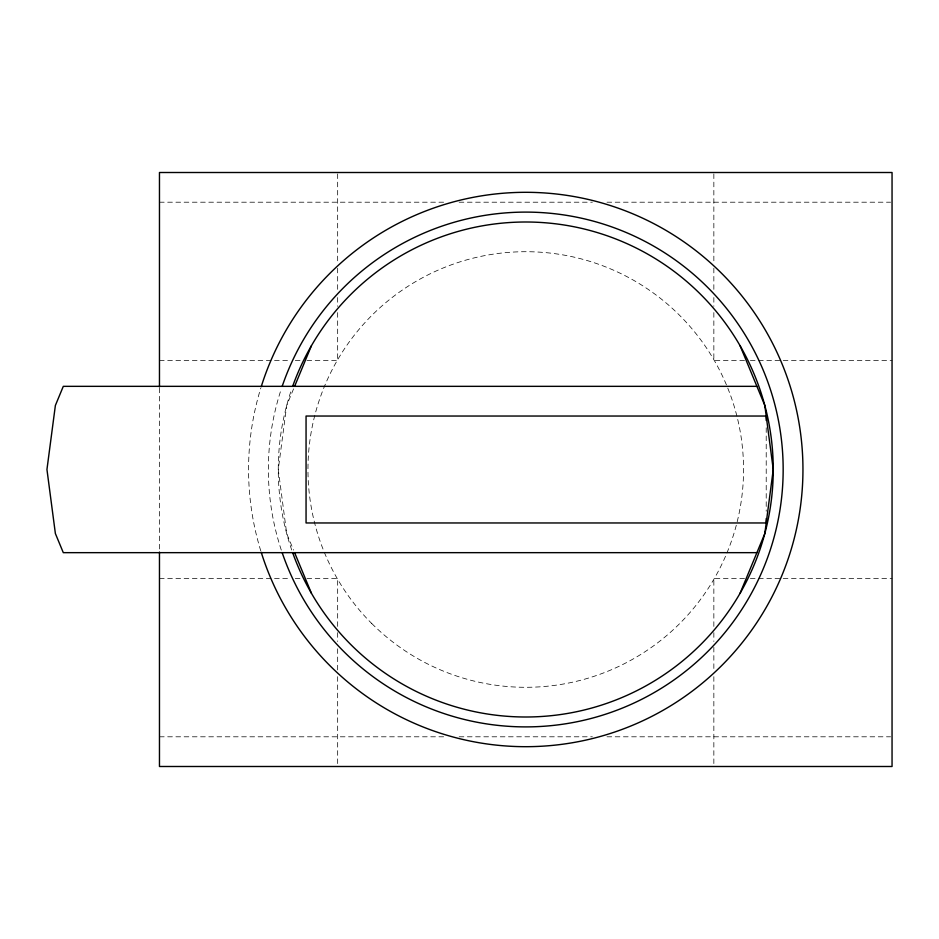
<?xml version="1.0" encoding="UTF-8"?>
<svg xmlns="http://www.w3.org/2000/svg" width="939" height="939" viewBox="0 0 939 939"><rect width="100%" height="100%" fill="white"/><g stroke="black" fill="none" stroke-linecap="round" stroke-linejoin="round"><path stroke-width="0.7" stroke-dasharray="4.7 3.52" d="M293.555 388.887L286.7 405.448L278.261 469.5L286.7 533.552L293.555 550.113M159.466 202.202L444.523 202.202M459.159 202.202L592.356 202.202M606.993 202.202L890.595 202.202M159.466 360.599L289.458 360.599M295.304 360.599L301.149 360.599M306.983 360.599L337.664 360.599L337.664 312.206M744.521 360.599L713.851 360.599L713.851 312.206M750.367 360.599L892.05 360.599M159.466 578.401L289.458 578.401M295.304 578.401L301.149 578.401M306.983 578.401L337.664 578.401L337.664 626.794M744.521 578.401L713.851 578.401L713.851 626.794M750.367 578.401L892.05 578.401M159.466 736.798L444.523 736.798M459.159 736.798L592.356 736.798M606.993 736.798L890.595 736.798M766.212 427.761L766.212 511.239M713.851 173.915L713.851 262.333M713.851 268.202L713.851 291.665M713.851 297.534L713.851 306.337M713.851 632.663L713.851 641.466M713.851 647.335L713.851 670.798M713.851 676.667L713.851 765.085M337.664 173.915L337.664 262.333M337.664 268.202L337.664 290.198M337.664 297.534L337.664 306.337M337.664 632.663L337.664 641.466M337.664 648.802L337.664 670.798M337.664 676.667L337.664 766.494M159.466 388.1L159.466 550.9M291.724 550.008A247.497 247.497 0 0 1 291.724 388.992M260.796 550.935A277.193 277.193 0 0 1 260.796 388.065M281.301 550.078A257.392 257.392 0 0 1 281.301 388.922M371.75 623.508A217.801 217.801 0 0 0 736.129 525.875A217.801 217.801 0 0 0 469.383 259.129A217.801 217.801 0 0 0 371.75 623.508"/><path stroke-width="1.41" d="M294.611 386.34L311.419 345.752M740.096 593.248L764.816 533.552L773.255 469.5L764.816 405.448L740.096 345.752M756.904 386.34L63.3 386.34L55.378 405.448L46.95 469.5L55.378 533.552L63.3 552.66L756.904 552.66M294.611 552.66L311.419 593.248M766.212 420.437L766.212 416.036L306.055 416.036L306.055 522.964L766.212 522.964L766.212 518.563M159.466 386.915L159.466 172.506L892.05 172.506L892.05 766.494L159.466 766.494L159.466 552.085M292.675 386.258A247.497 247.497 0 0 1 673.146 270.678A247.497 247.497 0 0 1 673.146 668.322A247.497 247.497 0 0 1 292.675 552.742M261.23 386.68A277.193 277.193 0 0 1 687.888 244.668A277.193 277.193 0 0 1 687.888 694.332A277.193 277.193 0 0 1 261.23 552.32M282.24 386.14A257.392 257.392 0 0 1 678.134 262.051A257.392 257.392 0 0 1 678.134 676.949A257.392 257.392 0 0 1 282.24 552.86"/></g></svg>
